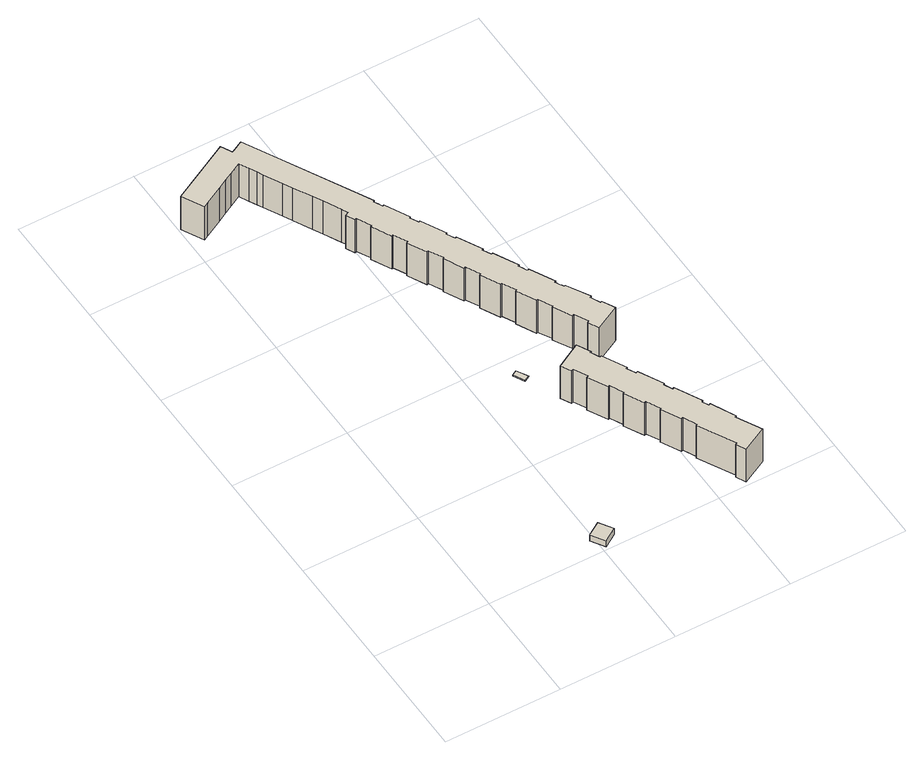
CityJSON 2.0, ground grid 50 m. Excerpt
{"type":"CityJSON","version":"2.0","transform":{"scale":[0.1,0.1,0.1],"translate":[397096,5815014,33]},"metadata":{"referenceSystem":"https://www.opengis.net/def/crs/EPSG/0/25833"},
"CityObjects":{
"building1":{"type":"Building","attributes":{"Gemeindeschluessel":"11000009","BezugspunktDach":"2200","function":"31001_2000","measuredHeight":3.29,"storeysAboveGround":1},"address":[{"country":"Germany","locality":"Berlin","thoroughfareNumber":"8 (1)","thoroughfareName":"Eichbuschallee"}],"geometry":[{"type":"Solid","lod":"1","boundaries":[[[[0,1,2,3]],[[4,5,6,7]],[[4,7,3,2]],[[5,4,2,1]],[[6,5,1,0]],[[7,6,0,3]]]]}]},
"building2":{"type":"Building","attributes":{"Gemeindeschluessel":"11000009","BezugspunktDach":"2200","function":"31001_2600","measuredHeight":0.563,"storeysAboveGround":1},"address":[{"country":"Germany","locality":"Berlin","thoroughfareNumber":"86 (1)","thoroughfareName":"Neue Krugallee"}],"geometry":[{"type":"Solid","lod":"1","boundaries":[[[[8,9,10,11]],[[12,13,14,15]],[[12,15,11,10]],[[13,12,10,9]],[[14,13,9,8]],[[15,14,8,11]]]]}]},
"building3":{"type":"Building","attributes":{"Gemeindeschluessel":"11000009","BezugspunktDach":"2200","function":"31001_1010","measuredHeight":18.14,"storeysAboveGround":4},"address":[{"country":"Germany","locality":"Berlin","thoroughfareNumber":"100, 102, 104, 106, 108, 110, 86, 88, 90, 92, 94, 96, 98","thoroughfareName":"Neue Krugallee"}],"geometry":[{"type":"Solid","lod":"1","boundaries":[[[[16,17,18,19,20,21,22,23,24,25,26,27,28,29,30,31,32,33,34,35,36,37,38,39,40,41,42,43,44,45,46,47,48,49,50,51,52,53,54,55,56,57,58,59,60,61,62,63,64,65,66,67,68,69,70,71,72,73,74,75,76,77,78,79,80,81,82,83,84,85,86,87,88,89,90,91,92,93,94,95,96,97,98,99,100,101,102,103,104,105,106]],[[107,108,109,110,111,112,113,114,115,116,117,118,119,120,121,122,123,124,125,126,127,128,129,130,131,132,133,134,135,136,137,138,139,140,141,142,143,144,145,146,147,148,149,150,151,152,153,154,155,156,157,158,159,160,161,162,163,164,165,166,167,168,169,170,171,172,173,174,175,176,177,178,179,180,181,182,183,184,185,186,187,188,189,190,191,192,193,194,195,196,197]],[[107,197,106,105]],[[108,107,105,104]],[[109,108,104,103]],[[110,109,103,102]],[[111,110,102,101]],[[112,111,101,100]],[[113,112,100,99]],[[114,113,99,98]],[[115,114,98,97]],[[116,115,97,96]],[[117,116,96,95]],[[118,117,95,94]],[[119,118,94,93]],[[120,119,93,92]],[[121,120,92,91]],[[122,121,91,90]],[[123,122,90,89]],[[124,123,89,88]],[[125,124,88,87]],[[126,125,87,86]],[[127,126,86,85]],[[128,127,85,84]],[[129,128,84,83]],[[130,129,83,82]],[[131,130,82,81]],[[132,131,81,80]],[[133,132,80,79]],[[134,133,79,78]],[[135,134,78,77]],[[136,135,77,76]],[[137,136,76,75]],[[138,137,75,74]],[[139,138,74,73]],[[140,139,73,72]],[[141,140,72,71]],[[142,141,71,70]],[[143,142,70,69]],[[144,143,69,68]],[[145,144,68,67]],[[146,145,67,66]],[[147,146,66,65]],[[148,147,65,64]],[[149,148,64,63]],[[150,149,63,62]],[[151,150,62,61]],[[152,151,61,60]],[[153,152,60,59]],[[154,153,59,58]],[[155,154,58,57]],[[156,155,57,56]],[[157,156,56,55]],[[158,157,55,54]],[[159,158,54,53]],[[160,159,53,52]],[[161,160,52,51]],[[162,161,51,50]],[[163,162,50,49]],[[164,163,49,48]],[[165,164,48,47]],[[166,165,47,46]],[[167,166,46,45]],[[168,167,45,44]],[[169,168,44,43]],[[170,169,43,42]],[[171,170,42,41]],[[172,171,41,40]],[[173,172,40,39]],[[174,173,39,38]],[[175,174,38,37]],[[176,175,37,36]],[[177,176,36,35]],[[178,177,35,34]],[[179,178,34,33]],[[180,179,33,32]],[[181,180,32,31]],[[182,181,31,30]],[[183,182,30,29]],[[184,183,29,28]],[[185,184,28,27]],[[186,185,27,26]],[[187,186,26,25]],[[188,187,25,24]],[[189,188,24,23]],[[190,189,23,22]],[[191,190,22,21]],[[192,191,21,20]],[[193,192,20,19]],[[194,193,19,18]],[[195,194,18,17]],[[196,195,17,16]],[[197,196,16,106]]]]}]},
"building4":{"type":"Building","attributes":{"Gemeindeschluessel":"11000009","BezugspunktDach":"2200","function":"31001_1010","measuredHeight":17.86,"storeysAboveGround":5},"address":[{"country":"Germany","locality":"Berlin","thoroughfareNumber":"112, 114, 116, 118, 120","thoroughfareName":"Neue Krugallee"}],"geometry":[{"type":"Solid","lod":"1","boundaries":[[[[198,199,200,201,202,203,204,205,206,207,208,209,210,211,212,213,214,215,216,217,218,219,220,221,222,223,224,225,226,227,228,229,230,231,232,233,234,235,236,237]],[[238,239,240,241,242,243,244,245,246,247,248,249,250,251,252,253,254,255,256,257,258,259,260,261,262,263,264,265,266,267,268,269,270,271,272,273,274,275,276,277]],[[238,277,237,236]],[[239,238,236,235]],[[240,239,235,234]],[[241,240,234,233]],[[242,241,233,232]],[[243,242,232,231]],[[244,243,231,230]],[[245,244,230,229]],[[246,245,229,228]],[[247,246,228,227]],[[248,247,227,226]],[[249,248,226,225]],[[250,249,225,224]],[[251,250,224,223]],[[252,251,223,222]],[[253,252,222,221]],[[254,253,221,220]],[[255,254,220,219]],[[256,255,219,218]],[[257,256,218,217]],[[258,257,217,216]],[[259,258,216,215]],[[260,259,215,214]],[[261,260,214,213]],[[262,261,213,212]],[[263,262,212,211]],[[264,263,211,210]],[[265,264,210,209]],[[266,265,209,208]],[[267,266,208,207]],[[268,267,207,206]],[[269,268,206,205]],[[270,269,205,204]],[[271,270,204,203]],[[272,271,203,202]],[[273,272,202,201]],[[274,273,201,200]],[[275,274,200,199]],[[276,275,199,198]],[[277,276,198,237]]]]}]}
},
"vertices":[
[512,4,55],[569,42,55],[532,98,55],[475,62,55],[532,98,22],[569,42,22],[512,4,22],[475,62,22],
[694,871,16],[717,883,16],[691,930,16],[669,918,16],[691,930,10],[717,883,10],[694,871,10],[669,918,10],
[57,2092,192],[78,2104,192],[154,2144,192],[194,2166,192],[229,2184,192],[277,2210,192],[298,2170,192],[314,2139,192],[326,2116,192],[365,2042,192],[385,2003,192],[424,1928,192],[445,1888,192],[482,1816,192],[495,1792,192],[478,1783,192],[497,1745,192],[504,1749,192],[535,1691,192],[529,1687,192],[570,1605,192],[576,1609,192],[606,1552,192],[599,1549,192],[640,1470,192],[646,1473,192],[677,1414,192],[672,1411,192],[714,1329,192],[720,1332,192],[750,1274,192],[744,1271,192],[786,1189,192],[792,1192,192],[821,1135,192],[816,1133,192],[857,1051,192],[862,1054,192],[894,998,192],[888,994,192],[930,917,192],[936,921,192],[966,864,192],[960,860,192],[981,814,192],[1086,869,192],[1059,922,192],[1053,919,192],[1033,961,192],[1040,965,192],[986,1061,192],[981,1058,192],[976,1068,192],[970,1077,192],[961,1095,192],[967,1098,192],[914,1200,192],[908,1197,192],[903,1206,192],[898,1216,192],[889,1234,192],[895,1236,192],[842,1338,192],[836,1336,192],[831,1345,192],[826,1355,192],[817,1372,192],[823,1375,192],[770,1477,192],[764,1474,192],[759,1484,192],[754,1494,192],[745,1511,192],[751,1514,192],[698,1616,192],[692,1613,192],[687,1622,192],[682,1632,192],[673,1649,192],[679,1652,192],[626,1754,192],[620,1751,192],[615,1761,192],[610,1771,192],[601,1788,192],[607,1791,192],[342,2299,192],[289,2271,192],[265,2318,192],[247,2309,192],[9,2184,192],[247,2309,11],[265,2318,11],[289,2271,11],[342,2299,11],[607,1791,11],[601,1788,11],[610,1771,11],[615,1761,11],[620,1751,11],[626,1754,11],[679,1652,11],[673,1649,11],[682,1632,11],[687,1622,11],[692,1613,11],[698,1616,11],[751,1514,11],[745,1511,11],[754,1494,11],[759,1484,11],[764,1474,11],[770,1477,11],[823,1375,11],[817,1372,11],[826,1355,11],[831,1345,11],[836,1336,11],[842,1338,11],[895,1236,11],[889,1234,11],[898,1216,11],[903,1206,11],[908,1197,11],[914,1200,11],[967,1098,11],[961,1095,11],[970,1077,11],[976,1068,11],[981,1058,11],[986,1061,11],[1040,965,11],[1033,961,11],[1053,919,11],[1059,922,11],[1086,869,11],[981,814,11],[960,860,11],[966,864,11],[936,921,11],[930,917,11],[888,994,11],[894,998,11],[862,1054,11],[857,1051,11],[816,1133,11],[821,1135,11],[792,1192,11],[786,1189,11],[744,1271,11],[750,1274,11],[720,1332,11],[714,1329,11],[672,1411,11],[677,1414,11],[646,1473,11],[640,1470,11],[599,1549,11],[606,1552,11],[576,1609,11],[570,1605,11],[529,1687,11],[535,1691,11],[504,1749,11],[497,1745,11],[478,1783,11],[495,1792,11],[482,1816,11],[445,1888,11],[424,1928,11],[385,2003,11],[365,2042,11],[326,2116,11],[314,2139,11],[298,2170,11],[277,2210,11],[229,2184,11],[194,2166,11],[154,2144,11],[78,2104,11],[57,2092,11],[9,2184,11],
[785,688,188],[792,692,188],[822,635,188],[815,631,188],[858,549,188],[864,553,188],[894,496,188],[887,493,188],[930,412,188],[937,416,188],[968,357,188],[961,353,188],[1004,272,188],[1011,276,188],[1039,219,188],[1033,216,188],[1115,62,188],[1107,58,188],[1128,17,188],[1233,71,188],[1178,175,188],[1184,179,188],[1134,281,188],[1127,277,188],[1112,306,188],[1119,309,188],[1062,420,188],[1055,415,188],[1037,452,188],[1043,456,188],[990,558,188],[982,555,188],[962,593,188],[969,596,188],[917,695,188],[910,692,188],[891,731,188],[896,733,188],[867,790,188],[762,732,188],[867,790,9],[896,733,9],[891,731,9],[910,692,9],[917,695,9],[969,596,9],[962,593,9],[982,555,9],[990,558,9],[1043,456,9],[1037,452,9],[1055,415,9],[1062,420,9],[1119,309,9],[1112,306,9],[1127,277,9],[1134,281,9],[1184,179,9],[1178,175,9],[1233,71,9],[1128,17,9],[1107,58,9],[1115,62,9],[1033,216,9],[1039,219,9],[1011,276,9],[1004,272,9],[961,353,9],[968,357,9],[937,416,9],[930,412,9],[887,493,9],[894,496,9],[864,553,9],[858,549,9],[815,631,9],[822,635,9],[792,692,9],[785,688,9],[762,732,9]
]}
